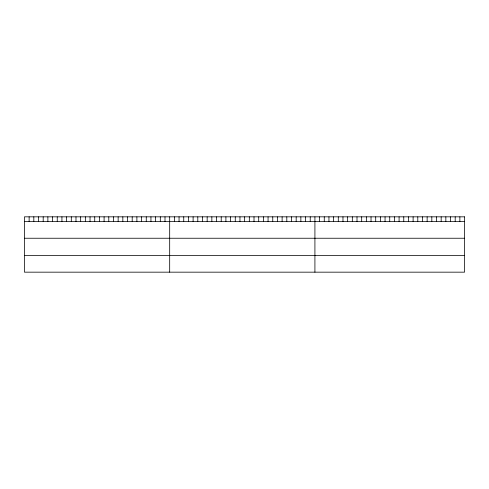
<?xml version="1.0" encoding="UTF-8"?>
<svg xmlns="http://www.w3.org/2000/svg" width="489" height="489" viewBox="0 0 489 489"><rect width="100%" height="100%" fill="white"/><g stroke="black" fill="none" stroke-linecap="round" stroke-linejoin="round"><path stroke-width="0.73" d="M24.45 221.529L464.55 221.529M24.45 238.241L464.55 238.241M24.45 255.454L464.55 255.454M459.874 216.835L459.874 221.529M455.198 216.835L455.198 221.529M450.522 216.835L450.522 221.529M445.846 216.835L445.846 221.529M441.17 216.835L441.17 221.529M436.494 216.835L436.494 221.529M431.818 216.835L431.818 221.529M427.141 216.835L427.141 221.529M422.465 216.835L422.465 221.529M417.789 216.835L417.789 221.529M413.113 216.835L413.113 221.529M408.437 216.835L408.437 221.529M403.761 216.835L403.761 221.529M399.085 216.835L399.085 221.529M394.409 216.835L394.409 221.529M389.733 216.835L389.733 221.529M385.057 216.835L385.057 221.529M380.381 216.835L380.381 221.529M375.705 216.835L375.705 221.529M371.029 216.835L371.029 221.529M366.353 216.835L366.353 221.529M361.677 216.835L361.677 221.529M357.001 216.835L357.001 221.529M352.324 216.835L352.324 221.529M347.648 216.835L347.648 221.529M342.972 216.835L342.972 221.529M338.296 216.835L338.296 221.529M333.62 216.835L333.62 221.529M328.944 216.835L328.944 221.529M324.268 216.835L324.268 221.529M319.592 216.835L319.592 221.529M314.916 216.835L314.916 272.165M310.234 216.835L310.234 221.529M305.546 216.835L305.546 221.529M300.863 216.835L300.863 221.529M296.175 216.835L296.175 221.529M291.493 216.835L291.493 221.529M286.805 216.835L286.805 221.529M282.122 216.835L282.122 221.529M277.434 216.835L277.434 221.529M272.752 216.835L272.752 221.529M268.064 216.835L268.064 221.529M263.382 216.835L263.382 221.529M258.699 216.835L258.699 221.529M254.011 216.835L254.011 221.529M249.329 216.835L249.329 221.529M244.641 216.835L244.641 221.529M239.958 216.835L239.958 221.529M235.27 216.835L235.27 221.529M230.588 216.835L230.588 221.529M225.9 216.835L225.9 221.529M221.217 216.835L221.217 221.529M216.535 216.835L216.535 221.529M211.847 216.835L211.847 221.529M207.165 216.835L207.165 221.529M202.477 216.835L202.477 221.529M197.794 216.835L197.794 221.529M193.106 216.835L193.106 221.529M188.424 216.835L188.424 221.529M183.736 216.835L183.736 221.529M179.053 216.835L179.053 221.529M174.365 216.835L174.365 221.529M169.683 216.835L169.683 272.165M165.001 216.835L165.001 221.529M160.313 216.835L160.313 221.529M155.63 216.835L155.63 221.529M150.942 216.835L150.942 221.529M146.26 216.835L146.26 221.529M141.572 216.835L141.572 221.529M136.889 216.835L136.889 221.529M132.201 216.835L132.201 221.529M127.519 216.835L127.519 221.529M122.831 216.835L122.831 221.529M118.149 216.835L118.149 221.529M113.466 216.835L113.466 221.529M108.778 216.835L108.778 221.529M104.096 216.835L104.096 221.529M99.408 216.835L99.408 221.529M94.725 216.835L94.725 221.529M90.037 216.835L90.037 221.529M85.355 216.835L85.355 221.529M80.667 216.835L80.667 221.529M75.984 216.835L75.984 221.529M71.302 216.835L71.302 221.529M66.614 216.835L66.614 221.529M61.932 216.835L61.932 221.529M57.244 216.835L57.244 221.529M52.561 216.835L52.561 221.529M47.873 216.835L47.873 221.529M43.191 216.835L43.191 221.529M38.503 216.835L38.503 221.529M33.82 216.835L33.82 221.529M29.132 216.835L29.132 221.529M464.55 216.835L24.45 216.835L24.45 272.165L464.55 272.165L464.55 216.835"/></g></svg>
